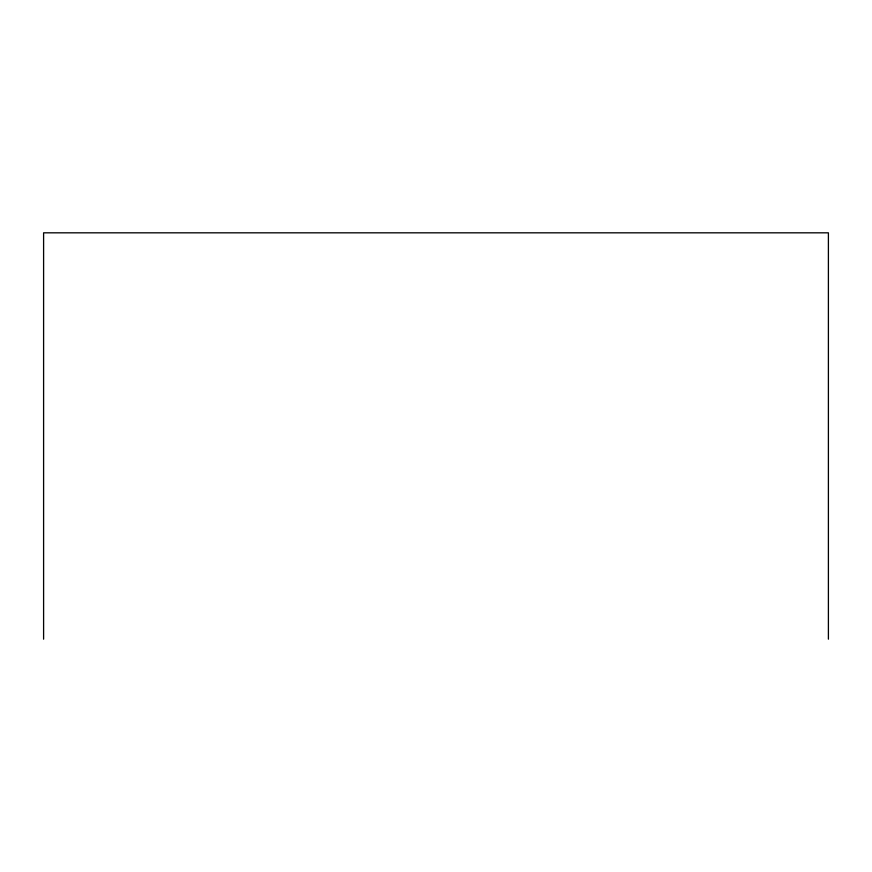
<?xml version="1.0" encoding="UTF-8"?>
<svg xmlns="http://www.w3.org/2000/svg" width="872" height="872" viewBox="0 0 872 872"><rect width="100%" height="100%" fill="white"/><g stroke="black" fill="none" stroke-linecap="round" stroke-linejoin="round"><path stroke-width="1.31" d="M828.4 639.176L828.4 232.824L43.6 232.824L43.6 639.176"/></g></svg>
